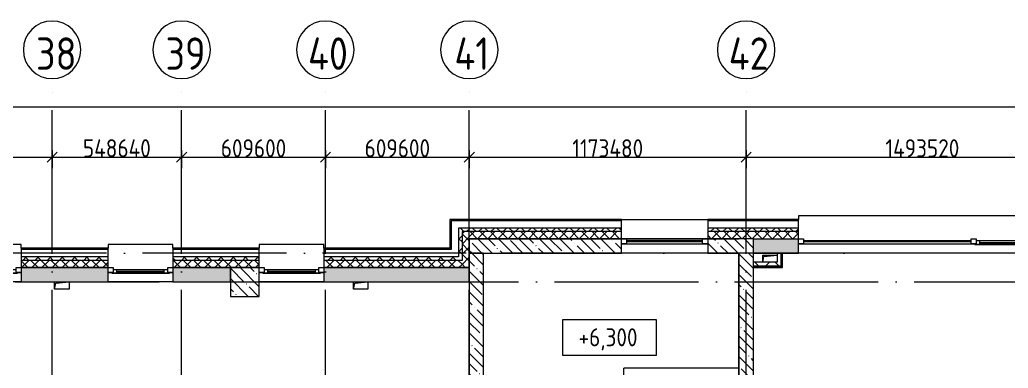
# Model space of a CAD drawing. Header units: millimetres. Extents: x -68946 to 288321, y -402657 to 324925.
# Drawn here: x 158303 to 172047, y -201380 to -196536 of the extents above; entities that cross this region are included whole.
import ezdxf

# ---------------------------------------------------------------- set-up
doc = ezdxf.new("R2010")
doc.units = ezdxf.units.MM
doc.linetypes.add('ADSK_Линия сетки', pattern=[2500, 2000, -250, 0, -250])
doc.layers.get('Defpoints').update_dxf_attribs({"color": 250})
for name, color, linetype, lineweight in [('A-____-____-DIMS', 250, 'Continuous', 9), ('A-____-NOTE-TEXT', 250, 'Continuous', 9), ('A-DETL-GENF-OTLN', 250, 'Continuous', 5), ('A-FLOR-____-OTLN', 192, 'Continuous', 9), ('A-GLAZ-____-MCUT', 250, 'Continuous', 9), ('A-GLAZ-____-OTLN', 250, 'Continuous', 5), ('A-ROOF-____-OTLN', 132, 'Continuous', 5), ('A-WALL-____-MCUT', 250, 'Continuous', 13), ('A-WALL-____-OTLN', 250, 'Continuous', 9), ('A-WALL-____-PATT', 250, 'Continuous', 13), ('A-WALL-FNSH-MCUT', 250, 'Continuous', 13), ('G-____-____-DIMS', 250, 'Continuous', 9), ('I-WALL-____-OTLN', 250, 'Continuous', 9), ('S-COLS-____-MCUT', 250, 'Continuous', 25), ('S-COLS-____-OTLN', 250, 'Continuous', 9), ('S-GRID-____-IDEN', 250, 'Continuous', 9), ('S-GRID-____-OTLN', 250, 'Continuous', 9), ('S-STRS-____-OTLN', 250, 'Continuous', 5)]:
    doc.layers.add(name, color=color, linetype=linetype, lineweight=lineweight)
doc.styles.add('GOST Common', font='', dxfattribs={"width": 0.9, "height": 350})
doc.styles.add('GOST Common_1', font='', dxfattribs={"width": 0.9, "height": 250})
doc.styles.get('GOST Common').set_extended_font_data('GOST Common')
doc.styles.get('GOST Common_1').set_extended_font_data('GOST Common')
doc.dimstyles.new('ADSK_Основной_2_5_мм_Округление_до_10_мм', dxfattribs={"dimscale": 304.8, "dimtxt": 0.824897, "dimasz": 0.463911, "dimexe": 0.492126, "dimexo": 0.001615, "dimgap": 6.56168e-05, "dimtad": 1, "dimdec": 0, "dimlfac": 304.8, "dimrnd": 10, "dimdsep": 46, "dimtxsty": 'GOST Common_1', "dimblk1": 'OBLIQUE', "dimblk2": 'OBLIQUE', "dimsah": 1, "dimcen": 0.09, "dimdle": 0.492126, "dimazin": 0, "dimtfac": 1, "dimtdec": 4, "dimtix": 1, "dimtmove": 1, "dimatfit": 3, "dimfxl": 1, "dimtvp": 1, "dimtolj": 1, "dimtzin": 0, "dimlwd": 9, "dimlwe": 9, "dimarcsym": 2})
pattern_1 = [(135, (28052.9, -258555.93), (-142.5612, -142.5612), []), (135, (28195.47, -258555.93), (-142.5612, -142.5612), [252.016, -50.403, 3.353, -47.05])]
pattern_2 = [(135, (28052.9, -258555.93), (-84.85281, -84.85281), []), (225, (28052.9, -258555.93), (84.85281, -84.85281), [])]
pattern_3 = [(45, (28052.91, -258555.93), (-70.71068, 70.71068), []), (135, (28052.91, -258555.93), (-70.71068, -70.71068), [])]
pattern_4 = [(50, (28052.9, -258555.93), (364.36793, -31.8783), [38.1, -419.1]), (355, (28052.9, -258555.93), (-70.48585, 382.1133), [30.48, -335.28]), (100.451, (28083.27, -258558.6), (293.885, 350.2334), [32.38, -356.18]), (46.184, (28052.9, -258454.33), (542.1585, -84.0858), [57.15, -628.65]), (96.636, (28098.1, -258461.34), (474.8049, 494.8554), [48.57, -534.27]), (351.184, (28052.9, -258454.33), (474.8102, 494.85), [45.72, -502.92]), (21, (28103.7, -258479.73), (303.22847, -204.53046), [38.1, -419.1]), (326, (28103.7, -258479.73), (123.6039, 368.37604), [30.48, -335.28]), (71.451, (28128.97, -258496.77), (426.8341, 163.8427), [32.38, -356.18]), (37.5, (28052.9, -258555.93), (6.17665, 169.11015), [16.764, -314.452, 16.764, -323.596, -336.55]), (37.5, (28052.9, -258555.93), (6.17665, 169.11015), [-671.576, 16.764, -319.786]), (7.5, (28052.9, -258555.93), (133.63888, 200.3615), [16.764, -177.292, 16.764, -306.832, -128.27]), (7.5, (28052.9, -258555.93), (133.63888, 200.3615), [-517.652, 16.764, -111.506]), (327.5, (27939.62, -258555.93), (271.18182, -11.45836), [16.764, -110.236, 16.764, -379.476, -525.78]), (327.5, (27939.62, -258555.93), (271.18182, -11.45836), [-523.24, 16.764, -509.016]), (317.5, (27888.82, -258555.93), (296.2585, 50.85285), [16.764, -148.336, 16.764, -246.38, -373.38]), (317.5, (27888.82, -258555.93), (296.2585, 50.85285), [-428.244, 16.764, -356.616])]
pattern_5 = [(45, (28052.9, -258555.93), (-141.42136, 141.42136), []), (135, (28052.9, -258555.93), (-141.42136, -141.42136), [])]

# ---------------------------------------------------------------- blocks, each defined once
blk = doc.blocks.new('Окно_СКБ_1Ст1 - 120_Окно_СКБ_1Ст_900_ОК6Л-29019250-АР1_Маркировочный план 3 этажа секция 2_3')
at = {"layer": 'A-GLAZ-____-MCUT'}
for p, q in [((-450, -195), (-450, -125)), ((-450, -125), (-380, -125)), ((-380, -125), (-380, -195)), ((380, -195), (380, -125)), ((380, -125), (450, -125)), ((450, -125), (450, -195)), ((-380, -195), (-450, -195)), ((-380, -195), (-400, -195)), ((-400, -195), (-400, -205)), ((-400, -205), (400, -205)), ((400, -205), (-400, -205)), ((380, -155), (-380, -155)), ((-380, -155), (-380, -195)), ((-330, -205), (-330, -155)), ((330, -205), (330, -155)), ((380, -195), (380, -155)), ((450, -195), (380, -195)), ((400, -195), (380, -195)), ((400, -205), (400, -195))]:
    blk.add_line(p, q, dxfattribs=at)
at = {"layer": 'A-GLAZ-____-MCUT', "lineweight": 5}
for p, q in [((-330, -175), (330, -175)), ((330, -185), (-330, -185))]:
    blk.add_line(p, q, dxfattribs=at)
at = {"layer": 'A-GLAZ-____-OTLN'}
for p, q in [((-450, -195), (-400, -195)), ((400, -195), (450, -195))]:
    blk.add_line(p, q, dxfattribs=at)
blk = doc.blocks.new('Окно_СКБ_1Ст1 - 120_Окно_СКБ_1Ст_1200_ОК21-36344877-АР1_Маркировочный план 3 этажа секция 2_3')
at = {"layer": 'A-GLAZ-____-MCUT'}
for p, q in [((-600, -195), (-600, -125)), ((-600, -125), (-530, -125)), ((-530, -125), (-530, -195)), ((530, -195), (530, -125)), ((530, -125), (600, -125)), ((600, -125), (600, -195)), ((-530, -195), (-600, -195)), ((600, -195), (530, -195))]:
    blk.add_line(p, q, dxfattribs=at)
at = {"layer": 'A-GLAZ-____-MCUT', "lineweight": 5}
for p, q in [((530, -155), (-530, -155)), ((530, -165), (-530, -165))]:
    blk.add_line(p, q, dxfattribs=at)
at = {"layer": 'A-GLAZ-____-OTLN'}
for p, q in [((600, -125), (-600, -125)), ((-600, -195), (600, -195))]:
    blk.add_line(p, q, dxfattribs=at)
blk = doc.blocks.new('WNW_Отлив1 - Отлив_металлический 2-V62-АР1_Маркировочный план 3 этажа секция 2_3')
at = {"layer": 'A-GLAZ-____-OTLN'}
for p, q in [((450, 320), (-450, 320)), ((-450, 320), (-450, 270)), ((450, 270), (450, 320))]:
    blk.add_line(p, q, dxfattribs=at)
blk = doc.blocks.new('WNW_Отлив1 - Отлив_металлический 2-V64-АР1_Маркировочный план 3 этажа секция 2_3')
at = {"layer": 'A-GLAZ-____-OTLN'}
for p, q in [((450, 320), (-450, 320)), ((-450, 320), (-450, 270)), ((450, 270), (450, 320))]:
    blk.add_line(p, q, dxfattribs=at)
blk = doc.blocks.new('Окно_СКБ_2Ст1 - Окно_СКБ_2Ст 3300_ОК2-29018964-АР1_Маркировочный план 3 этажа секция 2_3')
at = {"layer": 'A-GLAZ-____-MCUT'}
for p, q in [((-1650, -195), (-1650, -125)), ((-1650, -125), (-1580, -125)), ((-1580, -125), (-1580, -195)), ((750, -195), (750, -125)), ((750, -125), (820, -125)), ((820, -125), (820, -195)), ((1580, -195), (1580, -125)), ((1580, -125), (1650, -125)), ((1650, -125), (1650, -195)), ((-1580, -195), (-1650, -195)), ((820, -195), (750, -195)), ((820, -195), (800, -195)), ((800, -195), (800, -205)), ((800, -205), (1600, -205)), ((1600, -205), (800, -205)), ((1580, -155), (820, -155)), ((820, -155), (820, -195)), ((870, -205), (870, -155)), ((1530, -205), (1530, -155)), ((1580, -195), (1580, -155)), ((1650, -195), (1580, -195)), ((1600, -195), (1580, -195)), ((1600, -205), (1600, -195))]:
    blk.add_line(p, q, dxfattribs=at)
at = {"layer": 'A-GLAZ-____-MCUT', "lineweight": 5}
for p, q in [((750, -155), (-1580, -155)), ((750, -165), (-1580, -165)), ((870, -175), (1530, -175)), ((1530, -185), (870, -185))]:
    blk.add_line(p, q, dxfattribs=at)
at = {"layer": 'A-GLAZ-____-OTLN'}
for p, q in [((-1650, -195), (800, -195)), ((1600, -195), (1650, -195))]:
    blk.add_line(p, q, dxfattribs=at)
blk = doc.blocks.new('WNW_Отлив1 - Отлив_металлический 2-28598290-АР1_Маркировочный план 3 этажа секция 2_3')
at = {"layer": 'A-GLAZ-____-OTLN'}
for p, q in [((1650, 320), (-1650, 320)), ((-1650, 320), (-1650, 270)), ((1650, 270), (1650, 320))]:
    blk.add_line(p, q, dxfattribs=at)
blk = doc.blocks.new('_Wn_-As_OpeningMEP_floor__Rectangular - _Wn_-As_OpeningMEP_floor__Rectangular-V184-АР1_Маркировочный план 3 этажа секция 2_3')
at = {"layer": 'A-DETL-GENF-OTLN', "lineweight": 5}
for p, q in [((-99, 3), (-82, 82)), ((-82, 82), (100, 100))]:
    blk.add_line(p, q, dxfattribs=at)
blk = doc.blocks.new('_Wn_-As_OpeningMEP_floor__Rectangular - _Wn_-As_OpeningMEP_floor__Rectangular-35307840-АР1_Маркировочный план 3 этажа секция 2_3')
at = {"layer": 'A-DETL-GENF-OTLN', "lineweight": 5}
for p, q in [((-100, 0), (-82, 82)), ((-82, 82), (100, 100))]:
    blk.add_line(p, q, dxfattribs=at)
blk = doc.blocks.new('Ось сетки - Круг_Ø8 мм-39983606-АР1_Маркировочный план 3 этажа секция 2_3')
at = {"layer": 'S-GRID-____-IDEN'}
for start, end in [(360, 180), (180, 360)]:
    blk.add_arc((0, 0), 4, start, end, dxfattribs=at)
blk = doc.blocks.new('_Oblique')
at = {"color": 0, "linetype": 'ByBlock', "lineweight": -2}
blk.add_line((-0.5, -0.5), (0.5, 0.5), dxfattribs=at)
blk = doc.blocks.new('*D4414')
at = {"layer": 'A-____-____-DIMS', "color": 0, "lineweight": 9, "transparency": 16777216}
for p, q in [((153153, -198447), (158903, -198447)), ((153303, -198348), (153303, -198597)), ((158753, -198348), (158753, -198597))]:
    blk.add_line(p, q, dxfattribs=at)
at = {"layer": 'Defpoints', "color": 0, "transparency": 16777216}
for p in [(153303, -198347), (158753, -198347), (158753, -198447)]:
    blk.add_point(p, dxfattribs=at)
at = {"layer": 'A-____-____-DIMS', "color": 0, "lineweight": 9, "transparency": 16777216, "xscale": 141.4, "yscale": 141.4, "zscale": 141.4, "rotation": 180}
blk.add_blockref('_Oblique', (153303, -198447), dxfattribs=at)
at = {"layer": 'A-____-____-DIMS', "color": 0, "lineweight": 9, "transparency": 16777216, "xscale": 141.4, "yscale": 141.4, "zscale": 141.4}
blk.add_blockref('_Oblique', (158753, -198447), dxfattribs=at)
at = {"layer": 'A-____-____-DIMS', "color": 0, "transparency": 16777216, "insert": (156028, -198322), "char_height": 250, "width": 782.41, "attachment_point": 5, "style": 'GOST Common_1'}
blk.add_mtext('\\A1;1661160', dxfattribs=at)
blk = doc.blocks.new('*D4415')
at = {"layer": 'A-____-____-DIMS', "color": 0, "lineweight": 9, "transparency": 16777216}
for p, q in [((158603, -198447), (160703, -198447)), ((158753, -198348), (158753, -198597)), ((160553, -198348), (160553, -198597))]:
    blk.add_line(p, q, dxfattribs=at)
at = {"layer": 'Defpoints', "color": 0, "transparency": 16777216}
for p in [(158753, -198347), (160553, -198347), (160553, -198447)]:
    blk.add_point(p, dxfattribs=at)
at = {"layer": 'A-____-____-DIMS', "color": 0, "lineweight": 9, "transparency": 16777216, "xscale": 141.4, "yscale": 141.4, "zscale": 141.4, "rotation": 180}
blk.add_blockref('_Oblique', (158753, -198447), dxfattribs=at)
at = {"layer": 'A-____-____-DIMS', "color": 0, "lineweight": 9, "transparency": 16777216, "xscale": 141.4, "yscale": 141.4, "zscale": 141.4}
blk.add_blockref('_Oblique', (160553, -198447), dxfattribs=at)
at = {"layer": 'A-____-____-DIMS', "color": 0, "transparency": 16777216, "insert": (159653, -198322), "char_height": 250, "width": 700.59, "attachment_point": 5, "style": 'GOST Common_1'}
blk.add_mtext('\\A1;548640', dxfattribs=at)
blk = doc.blocks.new('*D4416')
at = {"layer": 'A-____-____-DIMS', "color": 0, "lineweight": 9, "transparency": 16777216}
for p, q in [((160403, -198447), (162703, -198447)), ((160553, -198348), (160553, -198597)), ((162553, -198348), (162553, -198597))]:
    blk.add_line(p, q, dxfattribs=at)
at = {"layer": 'Defpoints', "color": 0, "transparency": 16777216}
for p in [(160553, -198347), (162553, -198347), (162553, -198447)]:
    blk.add_point(p, dxfattribs=at)
at = {"layer": 'A-____-____-DIMS', "color": 0, "lineweight": 9, "transparency": 16777216, "xscale": 141.4, "yscale": 141.4, "zscale": 141.4, "rotation": 180}
blk.add_blockref('_Oblique', (160553, -198447), dxfattribs=at)
at = {"layer": 'A-____-____-DIMS', "color": 0, "lineweight": 9, "transparency": 16777216, "xscale": 141.4, "yscale": 141.4, "zscale": 141.4}
blk.add_blockref('_Oblique', (162553, -198447), dxfattribs=at)
at = {"layer": 'A-____-____-DIMS', "color": 0, "transparency": 16777216, "insert": (161553, -198322), "char_height": 250, "width": 756.84, "attachment_point": 5, "style": 'GOST Common_1'}
blk.add_mtext('\\A1;609600', dxfattribs=at)
blk = doc.blocks.new('*D4417')
at = {"layer": 'A-____-____-DIMS', "color": 0, "lineweight": 9, "transparency": 16777216}
for p, q in [((162403, -198447), (164703, -198447)), ((162553, -198348), (162553, -198597)), ((164553, -198348), (164553, -198597))]:
    blk.add_line(p, q, dxfattribs=at)
at = {"layer": 'Defpoints', "color": 0, "transparency": 16777216}
for p in [(162553, -198347), (164553, -198347), (164553, -198447)]:
    blk.add_point(p, dxfattribs=at)
at = {"layer": 'A-____-____-DIMS', "color": 0, "lineweight": 9, "transparency": 16777216, "xscale": 141.4, "yscale": 141.4, "zscale": 141.4, "rotation": 180}
blk.add_blockref('_Oblique', (162553, -198447), dxfattribs=at)
at = {"layer": 'A-____-____-DIMS', "color": 0, "lineweight": 9, "transparency": 16777216, "xscale": 141.4, "yscale": 141.4, "zscale": 141.4}
blk.add_blockref('_Oblique', (164553, -198447), dxfattribs=at)
at = {"layer": 'A-____-____-DIMS', "color": 0, "transparency": 16777216, "insert": (163553, -198322), "char_height": 250, "width": 756.84, "attachment_point": 5, "style": 'GOST Common_1'}
blk.add_mtext('\\A1;609600', dxfattribs=at)
blk = doc.blocks.new('*D4418')
at = {"layer": 'A-____-____-DIMS', "color": 0, "lineweight": 9, "transparency": 16777216}
for p, q in [((164403, -198447), (168553, -198447)), ((164553, -198348), (164553, -198597)), ((168403, -198348), (168403, -198597))]:
    blk.add_line(p, q, dxfattribs=at)
at = {"layer": 'Defpoints', "color": 0, "transparency": 16777216}
for p in [(164553, -198347), (168403, -198347), (168403, -198447)]:
    blk.add_point(p, dxfattribs=at)
at = {"layer": 'A-____-____-DIMS', "color": 0, "lineweight": 9, "transparency": 16777216, "xscale": 141.4, "yscale": 141.4, "zscale": 141.4, "rotation": 180}
blk.add_blockref('_Oblique', (164553, -198447), dxfattribs=at)
at = {"layer": 'A-____-____-DIMS', "color": 0, "lineweight": 9, "transparency": 16777216, "xscale": 141.4, "yscale": 141.4, "zscale": 141.4}
blk.add_blockref('_Oblique', (168403, -198447), dxfattribs=at)
at = {"layer": 'A-____-____-DIMS', "color": 0, "transparency": 16777216, "insert": (166478, -198322), "char_height": 250, "width": 756.84, "attachment_point": 5, "style": 'GOST Common_1'}
blk.add_mtext('\\A1;1173480', dxfattribs=at)
blk = doc.blocks.new('*D4419')
at = {"layer": 'A-____-____-DIMS', "color": 0, "lineweight": 9, "transparency": 16777216}
for p, q in [((168253, -198447), (173453, -198447)), ((168403, -198348), (168403, -198597)), ((173303, -198348), (173303, -198597))]:
    blk.add_line(p, q, dxfattribs=at)
at = {"layer": 'Defpoints', "color": 0, "transparency": 16777216}
for p in [(168403, -198347), (173303, -198347), (173303, -198447)]:
    blk.add_point(p, dxfattribs=at)
at = {"layer": 'A-____-____-DIMS', "color": 0, "lineweight": 9, "transparency": 16777216, "xscale": 141.4, "yscale": 141.4, "zscale": 141.4, "rotation": 180}
blk.add_blockref('_Oblique', (168403, -198447), dxfattribs=at)
at = {"layer": 'A-____-____-DIMS', "color": 0, "lineweight": 9, "transparency": 16777216, "xscale": 141.4, "yscale": 141.4, "zscale": 141.4}
blk.add_blockref('_Oblique', (173303, -198447), dxfattribs=at)
at = {"layer": 'A-____-____-DIMS', "color": 0, "transparency": 16777216, "insert": (170853, -198322), "char_height": 250, "width": 782.41, "attachment_point": 5, "style": 'GOST Common_1'}
blk.add_mtext('\\A1;1493520', dxfattribs=at)
blk = doc.blocks.new('*D4422')
at = {"layer": 'A-____-____-DIMS', "color": 0, "lineweight": 9, "transparency": 16777216}
for p, q in [((97053, -197747), (180953, -197747)), ((97203, -197648), (97203, -197897)), ((180803, -197648), (180803, -197897))]:
    blk.add_line(p, q, dxfattribs=at)
at = {"layer": 'Defpoints', "color": 0, "transparency": 16777216}
for p in [(97203, -197647), (180803, -197647), (180803, -197747)]:
    blk.add_point(p, dxfattribs=at)
at = {"layer": 'A-____-____-DIMS', "color": 0, "lineweight": 9, "transparency": 16777216, "xscale": 141.4, "yscale": 141.4, "zscale": 141.4, "rotation": 180}
blk.add_blockref('_Oblique', (97203, -197747), dxfattribs=at)
at = {"layer": 'A-____-____-DIMS', "color": 0, "lineweight": 9, "transparency": 16777216, "xscale": 141.4, "yscale": 141.4, "zscale": 141.4}
blk.add_blockref('_Oblique', (180803, -197747), dxfattribs=at)
at = {"layer": 'A-____-____-DIMS', "color": 0, "transparency": 16777216, "insert": (139003, -197622), "char_height": 250, "width": 946.05, "attachment_point": 5, "style": 'GOST Common_1'}
blk.add_mtext('\\A1;25481280', dxfattribs=at)
blk = doc.blocks.new('Высотные отметки - Рамка-32693647-АР1_Маркировочный план 3 этажа секция 2_3')
at = {"layer": 'A-____-NOTE-TEXT'}
for p, q in [((-6.5, 0), (-6.5, 5)), ((-6.5, 5), (6.5, 5)), ((6.5, 5), (6.5, 0)), ((6.5, 0), (-6.5, 0))]:
    blk.add_line(p, q, dxfattribs=at)

msp = doc.modelspace()

# ---------------------------------------------------------------- hatches: boundary and pattern name
at = {"layer": 'A-WALL-____-PATT', "lineweight": 15}
h = msp.add_hatch(dxfattribs=at)
h.set_pattern_fill('FP_48', color=256, style=0, pattern_type=2)
h.set_pattern_definition(pattern_2)
h.paths.add_polyline_path([(164452.8838, -199880.928), (164452.8838, -199430.9286), (164402.8838, -199430.9286), (164402.8839, -199830.9281)])
h.paths.add_polyline_path([(164402.8838, -199880.9286), (164452.8838, -199880.928), (164402.8839, -199830.9281)])
h = msp.add_hatch(dxfattribs=at)
h.set_pattern_fill('FP_48', color=256, style=0, pattern_type=2)
h.set_pattern_definition(pattern_2)
h.paths.add_polyline_path([(181152.9057, -199480.9286), (181152.8838, -199430.9286), (172431.9051, -199430.9286), (172431.9051, -199480.9286), (181102.9057, -199480.9286)])
h.paths.add_polyline_path([(169120.9935, -199480.9286), (169131.9051, -199480.9286), (169131.9051, -199430.9286), (167867.9057, -199430.9286), (167867.9057, -199480.9286), (168783.0927, -199480.9286)])
h.paths.add_polyline_path([(165884.5643, -199480.9286), (166667.9057, -199480.9286), (166667.9057, -199430.9286), (164452.8838, -199430.9286), (164452.8838, -199480.9286), (164761.7016, -199480.9286)])
h = msp.add_hatch(dxfattribs=at)
h.set_pattern_fill('FP_49', color=256, style=0, pattern_type=2)
h.set_pattern_definition(pattern_3)
h.paths.add_polyline_path([(164452.8838, -199980.928), (164551.9057, -199979.9499), (164552.8838, -199480.9286), (164452.8838, -199480.9286), (164452.8839, -199880.9282)])
h = msp.add_hatch(dxfattribs=at)
h.set_pattern_fill('FP_49', color=256, style=0, pattern_type=2)
h.set_pattern_definition(pattern_3)
h.paths.add_polyline_path([(173102.8838, -199580.9286), (181102.9057, -199580.9286), (181102.8838, -199480.9286), (172431.9051, -199480.9286), (172431.9051, -199580.9286), (172992.8838, -199580.9286)])
h.paths.add_polyline_path([(169120.9935, -199580.9286), (169131.9051, -199580.9286), (169131.9051, -199480.9286), (167867.9057, -199480.9286), (167867.9057, -199580.9286), (168783.0927, -199580.9286)])
h.paths.add_polyline_path([(164751.9057, -199580.9286), (166667.9057, -199580.9286), (166667.9057, -199480.9286), (164552.8838, -199480.9286), (164552.9057, -199580.9276), (164751.4057, -199580.9286)])
h = msp.add_hatch(dxfattribs=at)
h.set_pattern_fill('FP_19', color=256, style=0, pattern_type=2)
h.set_pattern_definition(pattern_1)
h.paths.add_polyline_path([(164728.2838, -199780.9286), (166667.9057, -199780.9286), (166667.9057, -199580.9286), (164552.9057, -199580.9286), (164552.9057, -199780.9286), (164689.6557, -199780.9286)])
h.paths.add_polyline_path([(168302.3838, -199780.9286), (168302.9057, -199780.9286), (168301.8838, -199580.9286), (167867.9057, -199580.9286), (167867.9057, -199780.9286), (168301.8838, -199780.9286)])
h = msp.add_hatch(dxfattribs=at)
h.set_pattern_fill('FP_19', color=256, style=0, pattern_type=2)
h.set_pattern_definition(pattern_1)
h.paths.add_polyline_path([(168500.129, -208560.928), (168502.9057, -208560.928), (168502.3838, -208310.928), (168302.9057, -208310.928), (168302.9057, -208460.928), (168402.9057, -208460.928), (168402.9057, -208560.928)])
h.paths.add_polyline_path([(168502.9057, -206670.928), (168502.3838, -199580.9286), (168302.9057, -199580.9286), (168302.9057, -206670.928), (168502.3838, -206670.928)])
h = msp.add_hatch(dxfattribs=at)
h.set_pattern_fill('FP_124', color=256, style=0, pattern_type=2)
h.set_pattern_definition(pattern_4)
h.paths.add_polyline_path([(173102.8838, -199780.9286), (173102.8838, -199580.9286), (172431.9051, -199580.9286), (172431.9051, -199780.9286), (172992.8838, -199780.9286)])
h.paths.add_polyline_path([(173502.8838, -199780.9286), (180602.8838, -199780.9286), (180602.8838, -199580.9286), (173502.8838, -199580.9286)])
h.paths.add_polyline_path([(168783.0927, -199780.9286), (169131.9051, -199780.9286), (169131.9051, -199580.9286), (168502.9057, -199580.9286), (168502.9057, -199780.9286), (168768.8205, -199780.9286)])
h = msp.add_hatch(dxfattribs=at)
h.set_pattern_fill('FP_48', color=256, style=0, pattern_type=2)
h.set_pattern_definition(pattern_2)
h.paths.add_polyline_path([(164402.8838, -199880.9286), (164402.8838, -199830.9286), (162532.9057, -199830.9286), (162532.9057, -199880.9286), (164395.7409, -199880.9286)])
h.paths.add_polyline_path([(161232.8838, -199880.9286), (161632.9057, -199880.9286), (161632.8838, -199830.9295), (160432.9057, -199830.9286), (160432.9057, -199880.9286), (160673.4748, -199880.9286)])
h.paths.add_polyline_path([(159532.9057, -199880.9286), (159532.9057, -199830.9286), (158322.8838, -199830.9286), (158322.8838, -199880.9286)])
h.paths.add_polyline_path([(154102.9052, -199880.9286), (155302.9057, -199880.9286), (155302.9057, -199830.9286), (154102.9052, -199830.9286)])
h.paths.add_polyline_path([(156422.8856, -199880.9286), (157422.8838, -199880.9286), (157422.8838, -199830.9286), (156202.9057, -199830.9286), (156202.9057, -199880.9286)])
h.paths.add_polyline_path([(152402.8838, -199880.9286), (153202.9052, -199880.9286), (153202.9052, -199830.9286), (152002.9052, -199830.9286), (152002.9159, -199880.9281)])
h.paths.add_polyline_path([(151102.9052, -199880.9286), (151102.9052, -199830.9286), (149122.9057, -199830.9286), (149122.9057, -199880.9286), (149860.6508, -199880.9286)])
h.paths.add_polyline_path([(148222.9057, -199880.9286), (148222.9057, -199830.9286), (147222.9063, -199830.9286), (147222.9063, -199880.9286)])
h.paths.add_polyline_path([(146322.9063, -199880.9286), (146322.9063, -199830.9286), (141893.8838, -199830.9286), (141893.8838, -199880.9286), (145652.8838, -199880.9286)])
h = msp.add_hatch(dxfattribs=at)
h.set_pattern_fill('FP_19', color=256, style=0, pattern_type=2)
h.set_pattern_definition(pattern_1)
h.paths.add_polyline_path([(164551.9057, -208460.928), (164751.9057, -208460.928), (164751.4057, -199780.9286), (164551.9057, -199780.9286), (164551.9057, -208320.6205)])
h = msp.add_hatch(dxfattribs=at)
h.set_pattern_fill('FP_52', color=256, style=0, pattern_type=2)
h.set_pattern_definition(pattern_5)
h.paths.add_polyline_path([(168882.84, -199955.9286), (168882.84, -199780.9286), (168832.84, -199780.9286), (168832.84, -199955.9286)])
h = msp.add_hatch(dxfattribs=at)
h.set_pattern_fill('FP_49', color=256, style=0, pattern_type=2)
h.set_pattern_definition(pattern_3)
h.paths.add_polyline_path([(142302.9057, -199980.928), (146322.9063, -199980.928), (146322.9063, -199880.9286), (141893.8838, -199880.9286), (141893.8838, -199980.928), (142302.8838, -199980.928)])
h.paths.add_polyline_path([(149860.6508, -199980.928), (151102.9052, -199980.928), (151102.9052, -199880.9286), (149122.9057, -199880.9286), (149122.9057, -199980.928)])
h.paths.add_polyline_path([(164402.8838, -199980.928), (164452.8838, -199980.928), (164452.8838, -199880.9286), (162532.9057, -199880.9286), (162532.9057, -199980.928), (164390.383, -199980.928)])
h.paths.add_polyline_path([(152402.8885, -199980.928), (153202.9052, -199980.928), (153202.9052, -199880.9286), (152002.9052, -199880.9286), (152002.9052, -199980.928), (152402.8838, -199980.928)])
h.paths.add_polyline_path([(161632.8861, -199980.928), (161632.9057, -199980.9182), (161632.8728, -199880.9286), (160432.9057, -199880.9286), (160432.9057, -199980.928), (161632.8838, -199980.928)])
h.paths.add_polyline_path([(158322.8838, -199980.928), (159532.9057, -199980.928), (159532.9057, -199880.9286), (158322.8838, -199880.9286)])
h.paths.add_polyline_path([(157022.879, -199980.928), (157422.8838, -199980.928), (157422.8838, -199880.9286), (156202.9057, -199880.9286), (156202.9057, -199980.928), (156622.8838, -199980.928)])
h.paths.add_polyline_path([(148222.9057, -199980.928), (148222.9057, -199880.9286), (147222.9063, -199880.9286), (147222.9063, -199980.928)])
h.paths.add_polyline_path([(155267.0628, -199980.928), (155302.9057, -199980.928), (155302.9057, -199880.9286), (154102.9052, -199880.9286), (154102.9052, -199980.928)])
h = msp.add_hatch(dxfattribs=at)
h.set_pattern_fill('FP_52', color=256, style=0, pattern_type=2)
h.set_pattern_definition(pattern_5)
h.paths.add_polyline_path([(168502.9057, -199955.9286), (168832.84, -199955.9286), (168832.84, -199905.9286), (168502.9057, -199905.9286), (168502.9057, -199908.4286)])
h = msp.add_hatch(dxfattribs=at)
h.set_pattern_fill('FP_124', color=256, style=0, pattern_type=2)
h.set_pattern_definition(pattern_4)
h.paths.add_polyline_path([(145408.9659, -200180.9286), (145652.8838, -200180.3002), (145652.8838, -199980.9286), (142302.8838, -199981.3698), (142302.8838, -200180.9286), (145392.8838, -200180.9286)])
h.paths.add_polyline_path([(159321.8718, -200180.9286), (159532.9057, -200180.9286), (159532.9057, -199980.9286), (158322.8838, -199981.3698), (158322.8838, -200180.9286), (158987.8838, -200180.9286)])
h.paths.add_polyline_path([(160432.9057, -200180.9286), (161232.8838, -200180.9273), (161232.8838, -199980.9286), (160432.9057, -199981.3698), (160432.9057, -200138.9359)])
h.paths.add_polyline_path([(146052.8838, -200180.9286), (146322.9063, -200180.9286), (146322.9063, -199980.9292), (146052.8838, -199981.3698), (146052.8838, -200176.111)])
h.paths.add_polyline_path([(147222.9063, -200180.9286), (148222.9057, -200180.9286), (148222.9057, -199980.9286), (147222.9063, -199981.3698), (147222.9063, -200163.8574)])
h.paths.add_polyline_path([(149122.9057, -200180.9286), (151102.9052, -200180.9286), (151102.9052, -199980.9286), (149122.9057, -199981.3698), (149122.9057, -200143.9588)])
h.paths.add_polyline_path([(141902.8838, -200180.9286), (141902.8838, -199980.9286), (141852.9057, -199981.3698), (141852.9057, -200180.9286)])
h.paths.add_polyline_path([(152402.8838, -200180.9286), (153202.9052, -200180.9286), (153202.9052, -199980.9286), (152402.8838, -199981.3698), (152402.8838, -200109.6076)])
h.paths.add_polyline_path([(154102.9052, -200180.9286), (155302.9057, -200180.9286), (155302.9057, -199980.9286), (154102.9052, -199981.3698), (154102.9052, -200091.8034)])
h.paths.add_polyline_path([(156202.9057, -200180.9286), (157022.8838, -200180.9286), (157022.8838, -199980.9286), (156202.9057, -199981.3698), (156202.9057, -200069.8101)])
h.paths.add_polyline_path([(162920.4834, -200180.9286), (164551.9057, -200180.1879), (164551.9057, -199980.9286), (162532.9057, -199981.3698), (162532.9057, -200180.9286)])
h.paths.add_polyline_path([(141452.9057, -200180.9286), (141452.9057, -199980.9286), (137152.9516, -199981.3698), (137152.9516, -200180.9286), (140399.4299, -200180.9286)])
at = {"layer": 'S-COLS-____-OTLN', "lineweight": 5}
h = msp.add_hatch(dxfattribs=at)
h.set_pattern_fill('FP_19', color=256, style=0, pattern_type=2)
h.set_pattern_definition(pattern_1)
h.paths.add_polyline_path([(161632.8838, -200380.9292), (161632.8838, -199980.9292), (161232.8838, -199981.3698), (161232.8838, -200380.9292)])

# ---------------------------------------------------------------- linework, layer by layer
at = {"layer": 'A-FLOR-____-OTLN', "lineweight": 5}
for p, q in [((168632.8838, -199905.9286), (168632.8838, -199808.4286)), ((168632.8838, -199808.4286), (168832.84, -199808.4286)), ((158787.8838, -200280.9286), (158787.8838, -200180.9286)), ((158987.8838, -200180.9286), (158987.8838, -200280.9286)), ((162942.8838, -200280.9286), (162942.8838, -200180.9286)), ((163142.8838, -200180.9286), (163142.8838, -200280.9286)), ((158987.8838, -200280.9286), (158787.8838, -200280.9286)), ((163142.8838, -200280.9286), (162942.8838, -200280.9286))]:
    msp.add_line(p, q, dxfattribs=at)
at = {"layer": 'A-ROOF-____-OTLN'}
for p in [(166702.3838, -203179.9292), (168302.3838, -201379.9292)]:
    msp.add_line(p, (166702.3838, -201379.9292), dxfattribs=at)
at = {"layer": 'A-WALL-____-MCUT', "lineweight": 15}
for p, q in [((166667.9057, -199330.9286), (164302.8838, -199330.9286)), ((164302.8838, -199330.9286), (164302.8838, -199730.9286)), ((169131.9051, -199330.9286), (167867.9057, -199330.9286)), ((159532.9057, -199730.9286), (158322.8838, -199730.9286)), ((161632.9057, -199730.9286), (160432.9057, -199730.9286)), ((164302.8838, -199730.9286), (162532.9057, -199730.9286)), ((164282.8838, -199730.9286), (164282.8838, -199710.9286)), ((168895.34, -199780.9286), (168895.34, -199968.4286)), ((168499.8619, -199968.4286), (168895.34, -199968.4286)), ((161232.8838, -200180.9286), (161232.8838, -199980.9286))]:
    msp.add_line(p, q, dxfattribs=at)
at = {"layer": 'A-WALL-____-MCUT', "color": 10, "lineweight": 15}
for p, q in [((166667.9057, -199430.9286), (166667.9057, -199330.9286)), ((167867.9057, -199330.9286), (167867.9057, -199430.9286)), ((169131.9051, -199430.9286), (169131.9051, -199330.9286)), ((166667.9057, -199580.9286), (166667.9057, -199480.9286)), ((167867.9057, -199480.9286), (167867.9057, -199580.9286)), ((169131.9051, -199580.9286), (169131.9051, -199480.9286)), ((164552.8838, -199980.9286), (164552.8838, -199580.9286)), ((158322.8838, -199730.9286), (158322.8838, -199830.9286)), ((159532.9057, -199830.9286), (159532.9057, -199730.9286)), ((160432.9057, -199730.9286), (160432.9057, -199830.9286)), ((161632.9057, -199830.9286), (161632.9057, -199730.9286)), ((162532.9057, -199730.9286), (162532.9057, -199830.9286)), ((158322.8838, -199880.9286), (158322.8838, -199980.9286)), ((159532.9057, -199980.9286), (159532.9057, -199880.9286)), ((160432.9057, -199880.9286), (160432.9057, -199980.9286)), ((161632.9057, -199980.9286), (161632.9057, -199880.9286)), ((162532.9057, -199880.9286), (162532.9057, -199980.9286)), ((161232.8838, -199980.9286), (161632.9057, -199980.9286)), ((164452.8838, -199980.9286), (164552.8838, -199980.9286))]:
    msp.add_line(p, q, dxfattribs=at)
at = {"layer": 'A-WALL-____-MCUT', "color": 7, "lineweight": 15}
for p, q in [((166667.9057, -199430.9286), (164402.8838, -199430.9286)), ((164402.8838, -199430.9286), (164402.8838, -199830.9286)), ((166667.9057, -199480.9286), (164452.8838, -199480.9286)), ((164452.8838, -199480.9286), (164452.8838, -199880.9286)), ((166667.9057, -199480.9286), (166667.9057, -199430.9286)), ((167867.9057, -199430.9286), (167867.9057, -199480.9286)), ((169131.9051, -199430.9286), (167867.9057, -199430.9286)), ((169131.9051, -199480.9286), (167867.9057, -199480.9286)), ((169131.9051, -199480.9286), (169131.9051, -199430.9286)), ((164552.8838, -199580.9286), (166667.9057, -199580.9286)), ((167867.9057, -199580.9286), (168302.9057, -199580.9286)), ((168502.9057, -199580.9286), (169131.9051, -199580.9286)), ((169131.9051, -199780.9286), (169131.9051, -199580.9286)), ((158322.8838, -199830.9286), (158322.8838, -199880.9286)), ((159532.9057, -199830.9286), (158322.8838, -199830.9286)), ((159532.9057, -199880.9286), (159532.9057, -199830.9286)), ((160432.9057, -199830.9286), (160432.9057, -199880.9286)), ((161632.9057, -199830.9286), (160432.9057, -199830.9286)), ((161632.9057, -199880.9286), (161632.9057, -199830.9286)), ((162532.9057, -199830.9286), (162532.9057, -199880.9286)), ((164402.8838, -199830.9286), (162532.9057, -199830.9286)), ((168502.9057, -199780.9286), (169131.9051, -199780.9286)), ((168882.84, -199780.9286), (168832.84, -199780.9286)), ((168832.84, -199780.9286), (168832.84, -199905.9286)), ((168882.84, -199780.9286), (168882.84, -199955.9286)), ((159532.9057, -199880.9286), (158322.8838, -199880.9286)), ((161632.9057, -199880.9286), (160432.9057, -199880.9286)), ((164452.8838, -199880.9286), (162532.9057, -199880.9286)), ((168832.84, -199905.9286), (168499.8619, -199905.9286)), ((168499.8619, -199905.9286), (168499.8619, -199955.9286)), ((168499.8619, -199955.9286), (168882.84, -199955.9286)), ((158322.8838, -199980.9286), (158322.8838, -200180.9286)), ((159532.9057, -199980.9286), (158322.8838, -199980.9286)), ((158322.8838, -199980.9286), (159532.9057, -199980.9286)), ((159532.9057, -200180.9286), (159532.9057, -199980.9286)), ((160432.9057, -199980.9286), (160432.9057, -200180.9286)), ((161232.8838, -199980.9286), (160432.9057, -199980.9286)), ((160432.9057, -199980.9286), (161232.8838, -199980.9286)), ((162532.9057, -199980.9286), (162532.9057, -200180.9286)), ((164552.9057, -199980.9286), (162532.9057, -199980.9286)), ((162532.9057, -199980.9286), (164452.8838, -199980.9286)), ((164552.9057, -200180.9286), (164552.9057, -199980.9286)), ((158322.8838, -200180.9286), (159532.9057, -200180.9286)), ((160432.9057, -200180.9286), (161232.8838, -200180.9286)), ((162532.9057, -200180.9286), (164552.9057, -200180.9286))]:
    msp.add_line(p, q, dxfattribs=at)
at = {"layer": 'A-WALL-____-MCUT', "color": 250, "lineweight": 15}
for p, q in [((164552.9057, -199580.9286), (164552.9057, -199780.9286)), ((166667.9057, -199580.9286), (164552.9057, -199580.9286)), ((166667.9057, -199780.9286), (166667.9057, -199580.9286)), ((167867.9057, -199580.9286), (167867.9057, -199780.9286)), ((168302.9057, -199580.9286), (167867.9057, -199580.9286)), ((168502.9057, -199580.9286), (168302.9057, -199580.9286)), ((168502.9057, -206640.928), (168502.9057, -199580.9286)), ((164751.9057, -199780.9286), (164551.9057, -199780.9286)), ((164551.9057, -199780.9286), (164551.9057, -205905.926)), ((164552.9057, -199780.9286), (166667.9057, -199780.9286)), ((164751.9057, -208460.928), (164751.9057, -199780.9286)), ((167867.9057, -199780.9286), (168302.9057, -199780.9286)), ((168302.9057, -199780.9286), (168302.9057, -206640.928))]:
    msp.add_line(p, q, dxfattribs=at)
at = {"layer": 'A-WALL-____-OTLN', "lineweight": 5}
for p, q in [((166667.9057, -199310.9286), (167867.9057, -199310.9286)), ((167867.9057, -199580.9286), (166667.9057, -199580.9286))]:
    msp.add_line(p, q, dxfattribs=at)
at = {"layer": 'A-WALL-FNSH-MCUT', "lineweight": 15}
for p, q in [((166667.9057, -199310.9286), (164282.8838, -199310.9286)), ((164282.8838, -199310.9286), (164282.8838, -199710.9286)), ((166667.9057, -199330.9286), (166667.9057, -199310.9286)), ((169131.9051, -199310.9286), (167867.9057, -199310.9286)), ((167867.9057, -199310.9286), (167867.9057, -199330.9286)), ((169131.9051, -199330.9286), (169131.9051, -199310.9286)), ((159532.9057, -199710.9286), (158322.8838, -199710.9286)), ((158322.8838, -199710.9286), (158322.8838, -199730.9286)), ((159532.9057, -199730.9286), (159532.9057, -199710.9286)), ((161632.9057, -199710.9286), (160432.9057, -199710.9286)), ((160432.9057, -199710.9286), (160432.9057, -199730.9286)), ((161632.9057, -199730.9286), (161632.9057, -199710.9286)), ((164282.8838, -199710.9286), (162532.9057, -199710.9286)), ((162532.9057, -199710.9286), (162532.9057, -199730.9286)), ((168907.84, -199780.9286), (168882.84, -199780.9286)), ((168907.84, -199980.9286), (168907.84, -199780.9286)), ((168499.8619, -199955.9286), (168499.8619, -199980.9286)), ((168499.8619, -199980.9286), (168907.84, -199980.9286))]:
    msp.add_line(p, q, dxfattribs=at)
at = {"layer": 'I-WALL-____-OTLN', "lineweight": 15}
for p, q in [((166667.9057, -199580.9286), (167867.9057, -199580.9286)), ((167867.9057, -199780.9286), (166667.9057, -199780.9286)), ((168302.3838, -205279.9292), (168302.3838, -199780.9286)), ((172431.9051, -199780.9286), (169131.9051, -199780.9286)), ((158322.8838, -200180.9286), (157422.8838, -200180.9286)), ((160432.9057, -200180.9286), (159532.9057, -200180.9286)), ((162532.9057, -200180.9286), (161632.9057, -200180.9286))]:
    msp.add_line(p, q, dxfattribs=at)
at = {"layer": 'S-COLS-____-MCUT', "lineweight": 5}
for p, q in [((161632.8838, -199980.9292), (161232.8838, -199980.9292)), ((161632.8838, -200380.9292), (161632.8838, -199980.9292)), ((161232.8838, -200180.9286), (161232.8838, -200380.9292)), ((161232.8838, -200380.9292), (161632.8838, -200380.9292))]:
    msp.add_line(p, q, dxfattribs=at)
at = {"layer": 'S-COLS-____-OTLN', "lineweight": 5}
msp.add_line((161232.8838, -199980.9292), (161232.8838, -200180.9286), dxfattribs=at)
at = {"layer": 'S-GRID-____-OTLN', "linetype": 'ADSK_Линия сетки'}
for p, q in [((158752.9057, -262294.7685), (158752.9057, -197353.9241)), ((160552.9057, -262294.7685), (160552.9057, -197353.9241)), ((162552.9057, -262294.7691), (162552.9057, -197353.9241)), ((164552.9057, -262294.7685), (164552.9057, -197353.9241)), ((168402.9057, -262294.7685), (168402.9057, -197353.9241)), ((184510.8783, -199780.9286), (127372.9057, -199780.9286)), ((93236.8325, -200180.9286), (181748.3453, -200180.9286))]:
    msp.add_line(p, q, dxfattribs=at)
at = {"layer": 'S-STRS-____-OTLN'}
msp.add_line((168301.8838, -201379.9292), (168301.8838, -199780.9286), dxfattribs=at)

# ---------------------------------------------------------------- block references
at = {"layer": 'A-GLAZ-____-OTLN'}
for name, p in [('WNW_Отлив1 - Отлив_металлический 2-28598290-АР1_Маркировочный план 3 этажа секция 2_3', (170781.9051, -199580.9286)), ('WNW_Отлив1 - Отлив_металлический 2-V62-АР1_Маркировочный план 3 этажа секция 2_3', (157872.8838, -199980.9286)), ('WNW_Отлив1 - Отлив_металлический 2-V62-АР1_Маркировочный план 3 этажа секция 2_3', (159982.9057, -199980.9286)), ('WNW_Отлив1 - Отлив_металлический 2-V64-АР1_Маркировочный план 3 этажа секция 2_3', (162082.9057, -199980.9286)), ('Окно_СКБ_1Ст1 - 120_Окно_СКБ_1Ст_1200_ОК21-36344877-АР1_Маркировочный план 3 этажа секция 2_3', (167267.9057, -199455.9286)), ('Окно_СКБ_2Ст1 - Окно_СКБ_2Ст 3300_ОК2-29018964-АР1_Маркировочный план 3 этажа секция 2_3', (170781.9051, -199455.9286)), ('_Wn_-As_OpeningMEP_floor__Rectangular - _Wn_-As_OpeningMEP_floor__Rectangular-V184-АР1_Маркировочный план 3 этажа секция 2_3', (168732.8838, -199908.4286)), ('Окно_СКБ_1Ст1 - 120_Окно_СКБ_1Ст_900_ОК6Л-29019250-АР1_Маркировочный план 3 этажа секция 2_3', (157872.8838, -199855.9286)), ('Окно_СКБ_1Ст1 - 120_Окно_СКБ_1Ст_900_ОК6Л-29019250-АР1_Маркировочный план 3 этажа секция 2_3', (159982.9057, -199855.9286)), ('Окно_СКБ_1Ст1 - 120_Окно_СКБ_1Ст_900_ОК6Л-29019250-АР1_Маркировочный план 3 этажа секция 2_3', (162082.9057, -199855.9286)), ('_Wn_-As_OpeningMEP_floor__Rectangular - _Wn_-As_OpeningMEP_floor__Rectangular-35307840-АР1_Маркировочный план 3 этажа секция 2_3', (158887.8838, -200280.9286)), ('_Wn_-As_OpeningMEP_floor__Rectangular - _Wn_-As_OpeningMEP_floor__Rectangular-35307840-АР1_Маркировочный план 3 этажа секция 2_3', (163042.8838, -200280.9286))]:
    msp.add_blockref(name, p, dxfattribs=at)
at = {"layer": 'G-____-____-DIMS', "xscale": 99.99999999999993, "yscale": 99.99999999999993, "zscale": 99.99999999999993}
msp.add_blockref('Высотные отметки - Рамка-32693647-АР1_Маркировочный план 3 этажа секция 2_3', (166501.5788, -201201.978), dxfattribs=at)
at = {"layer": 'S-GRID-____-IDEN', "xscale": 99.99999999999993, "yscale": 99.99999999999993, "zscale": 99.99999999999993}
for p in [(158752.9057, -196953.9241), (160552.9057, -196953.9241), (162552.9057, -196953.9241), (164552.9057, -196953.9241), (168402.9057, -196953.9241)]:
    msp.add_blockref('Ось сетки - Круг_Ø8 мм-39983606-АР1_Маркировочный план 3 этажа секция 2_3', p, dxfattribs=at)

# ---------------------------------------------------------------- texts
at = {"layer": 'G-____-____-DIMS', "insert": (166072.9028, -200825.2709), "char_height": 250, "width": 1028.822569, "attachment_point": 1, "line_spacing_factor": 1.022761, "style": 'GOST Common_1'}
msp.add_mtext('+6,300', dxfattribs=at)
at = {"layer": 'S-GRID-____-IDEN', "color": 18, "true_color": 0x000000, "char_height": 450, "attachment_point": 1, "style": 'GOST Common'}
for s, insert, width in [('38', (158528.8751, -196781.3907), 541.139062), ('39', (160328.8751, -196781.3907), 541.139062), ('40', (162310.8751, -196781.3907), 584.430187), ('41', (164346.8751, -196781.3907), 497.847937), ('42', (168160.8751, -196781.3907), 584.430187)]:
    msp.add_mtext(s, dxfattribs=dict(at, insert=insert, width=width))

# ---------------------------------------------------------------- dimensions: what is measured, and where the dimension line sits
at = {"layer": 'A-____-____-DIMS'}
for base, p1, p2, override, picture, middle in [((180802.9057, -197747.3827), (97202.9057, -197647.3978), (180802.9057, -197647.3978), {"dimpost": '<>', "dimfxl": 83600}, '*D4422', (139002.9057, -197622.3627)), ((158752.9057, -198447.3827), (153302.9057, -198347.3978), (158752.9057, -198347.3978), {"dimpost": '<>', "dimfxl": 5450}, '*D4414', (156027.9057, -198322.3627)), ((160552.9057, -198447.3827), (158752.9057, -198347.3978), (160552.9057, -198347.3978), {"dimpost": '<>', "dimfxl": 1800}, '*D4415', (159652.9057, -198322.3627)), ((162552.9057, -198447.3827), (160552.9057, -198347.3978), (162552.9057, -198347.3978), {"dimpost": '<>', "dimfxl": 2000}, '*D4416', (161552.9057, -198322.3627)), ((164552.9057, -198447.3827), (162552.9057, -198347.3978), (164552.9057, -198347.3978), {"dimpost": '<>', "dimfxl": 2000}, '*D4417', (163552.9057, -198322.3627)), ((168402.9057, -198447.3827), (164552.9057, -198347.3978), (168402.9057, -198347.3978), {"dimpost": '<>', "dimfxl": 3850}, '*D4418', (166477.9057, -198322.3627)), ((173302.9057, -198447.3827), (168402.9057, -198347.3978), (173302.9057, -198347.3978), {"dimpost": '<>', "dimfxl": 4900}, '*D4419', (170852.9057, -198322.3627))]:
    dim = msp.add_linear_dim(base=base, p1=p1, p2=p2, dimstyle='ADSK_Основной_2_5_мм_Округление_до_10_мм', override=override, dxfattribs=at)
    dim.commit()
    dim.dimension.update_dxf_attribs({"geometry": picture, "text_midpoint": middle})

doc.saveas('drawing.dxf')
